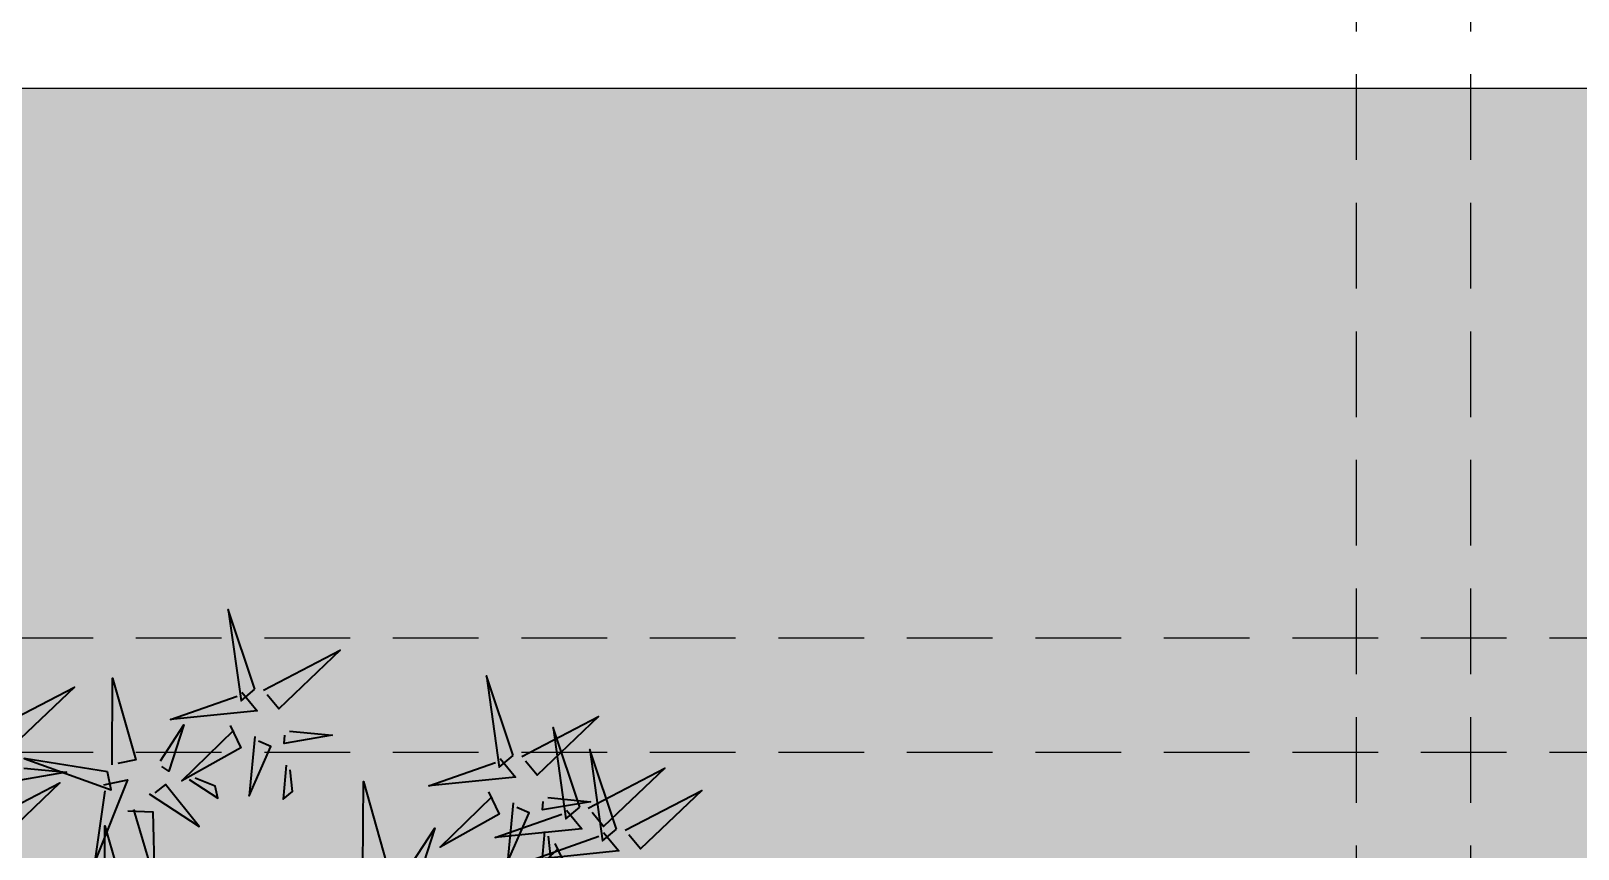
# Model space of a CAD drawing. Header units: millimetres. Extents: x 0 to 59560, y 0 to 21447.
# Drawn here: x 39131 to 40485, y 10954 to 11670 of the extents above; entities that cross this region are included whole.
import ezdxf

# ---------------------------------------------------------------- set-up
doc = ezdxf.new("R2010")
doc.units = ezdxf.units.MM
doc.header["$LTSCALE"] = 150
doc.linetypes.add('DASHED', pattern=[0.75, 0.5, -0.25])
doc.layers.add('ad-Elevation 10', color=8, linetype='Continuous')
doc.layers.add('ad-Landscape', color=7, linetype='Continuous', lineweight=35, true_color=0x007f00)
doc.layers.add('ad-Landscape 2', color=7, linetype='Continuous', lineweight=35, true_color=0x264c00)

# ---------------------------------------------------------------- blocks, each defined once
blk = doc.blocks.new('$ZCDB_AUDIT_GENERATED_1E96FD')
at = {"layer": 'ad-Landscape 2'}
for points in [[(103.7, 1424.7), (54.4, 1572.3), (77.9, 1403.4), (103.7, 1424.7)], [(119.4, 1423.2), (261.4, 1496.7), (147.9, 1388.7), (126.6, 1414.5)], [(-160.7, 1284.9), (-160, 1444.8), (-116.9, 1294.1), (-149.7, 1287.2)], [(581.6, 1302), (532.2, 1449.6), (555.7, 1280.7), (581.6, 1302)], [(-372, 1355), (-230.1, 1428.5), (-343.6, 1320.5), (-364.9, 1346.4)], [(79.4, 1419.1), (107.8, 1384.6), (-52.4, 1368.4), (70.8, 1412)], [(597.3, 1300.4), (739.2, 1374), (625.7, 1265.9), (604.4, 1291.8)], [(-70.9, 1292.4), (-27.7, 1358.5), (-55.4, 1272.9), (-68.6, 1281.5)], [(57.7, 1357.7), (77.5, 1316.1), (-31.5, 1255.3), (64.8, 1349.1)], [(167.7, 1347.1), (246.3, 1339.5), (157.6, 1324.2), (159.1, 1340)], [(704.4, 1206.5), (655.1, 1354.1), (678.6, 1185.2), (704.4, 1206.5)], [(103.3, 1337.4), (92.8, 1227.4), (133.3, 1318.7), (110.4, 1328.8)], [(-169.3, 1271.7), (-323, 1296.4), (-162.4, 1238.9), (-169.3, 1271.7)], [(557.2, 1296.4), (585.7, 1261.9), (425.4, 1245.7), (548.6, 1289.3)], [(772.7, 1165.6), (723.3, 1313.2), (746.9, 1144.3), (772.7, 1165.6)], [(-323.8, 1278.9), (-245.2, 1271.3), (-333.9, 1256.1), (-332.4, 1271.8)], [(-18, 1257.9), (35, 1223.4), (30.4, 1245.3), (-7, 1260.2)], [(161.7, 1284.2), (155.7, 1221.3), (172.9, 1235.5), (168.8, 1275.6)], [(720.2, 1205), (862.1, 1278.5), (748.6, 1170.5), (727.3, 1196.4)], [(-399.4, 1177.7), (-257.4, 1251.3), (-370.9, 1143.2), (-392.2, 1169.1)], [(-175.7, 1247.6), (-131.9, 1256.8), (-191.9, 1107.3), (-173.4, 1236.6)], [(-92.2, 1230.9), (0.4, 1170.5), (-61.7, 1248.7), (-81.3, 1233.2)], [(303.5, 1094), (304.2, 1253.9), (347.3, 1103.2), (314.4, 1096.3)], [(535.5, 1235), (555.3, 1193.4), (446.4, 1132.5), (542.6, 1226.4)], [(788.4, 1164.1), (930.3, 1237.6), (816.9, 1129.6), (795.5, 1155.5)], [(-131.4, 1199.8), (-85.3, 1198.1), (-81.9, 1073.4), (-120.4, 1202.1)], [(581.2, 1214.7), (570.7, 1104.6), (611.1, 1195.9), (588.3, 1206.1)], [(645.6, 1224.3), (724.2, 1216.7), (635.4, 1201.5), (637, 1217.2)], [(680.1, 1200.9), (708.6, 1166.4), (548.3, 1150.2), (671.5, 1193.8)], [(-174.3, 1012.2), (-173.7, 1172.1), (-130.6, 1021.4), (-163.4, 1014.5)], [(393.3, 1101.5), (436.5, 1167.6), (408.8, 1082), (395.6, 1090.6)], [(748.4, 1160), (776.8, 1125.5), (616.6, 1109.3), (739.8, 1152.9)], [(639.6, 1161.5), (633.5, 1098.6), (650.8, 1112.8), (646.7, 1152.8)], [(658.4, 1139.6), (678.2, 1098), (569.2, 1037.1), (665.5, 1130.9)]]:
    blk.add_lwpolyline(points, dxfattribs=at)
blk = doc.blocks.new('zw$CCAF')
at = {"transparency": 33554610}
h = blk.add_hatch(dxfattribs=at)
h.set_pattern_fill('DOTS', color=35, scale=20, angle=360)
h.set_pattern_definition([(360, (-799802.018, 271331.897), (15.875, 31.75), [0, -31.75])])
h.paths.add_polyline_path([(787.5, -2567.5), (3252.5, -2567.5), (3252.5, -462.5), (787.5, -462.5)])
at = {"layer": 'ad-Elevation 10', "linetype": 'DASHED'}
for points in [[(2643.3, 0), (2643.3, -3030)], [(2743.3, 0), (2743.3, -3030)], [(0, -943.3), (4040, -943.3)], [(0, -1043.3), (4040, -1043.3)]]:
    blk.add_lwpolyline(points, dxfattribs=at)
at = {"layer": 'ad-Elevation 10'}
blk.add_lwpolyline([(787.5, -2567.5), (3252.5, -2567.5), (3252.5, -462.5), (787.5, -462.5)], close=True, dxfattribs=at)
at = {"layer": 'ad-Landscape', "linetype": 'Continuous', "xscale": 0.473259546584505, "yscale": 0.473259546584505, "zscale": 0.473259546584505, "rotation": 359.9999999999996}
blk.add_blockref('$ZCDB_AUDIT_GENERATED_1E96FD', (1630.1, -1662.4), dxfattribs=at)
blk = doc.blocks.new('zw$4CF3')
at = {"rotation": 360}
blk.add_blockref('zw$CCAF', (-13280, 8360), dxfattribs=at)

msp = doc.modelspace()

# ---------------------------------------------------------------- block references
msp.add_blockref('zw$4CF3', (50927.6, 3722.3))

doc.saveas('drawing.dxf')
